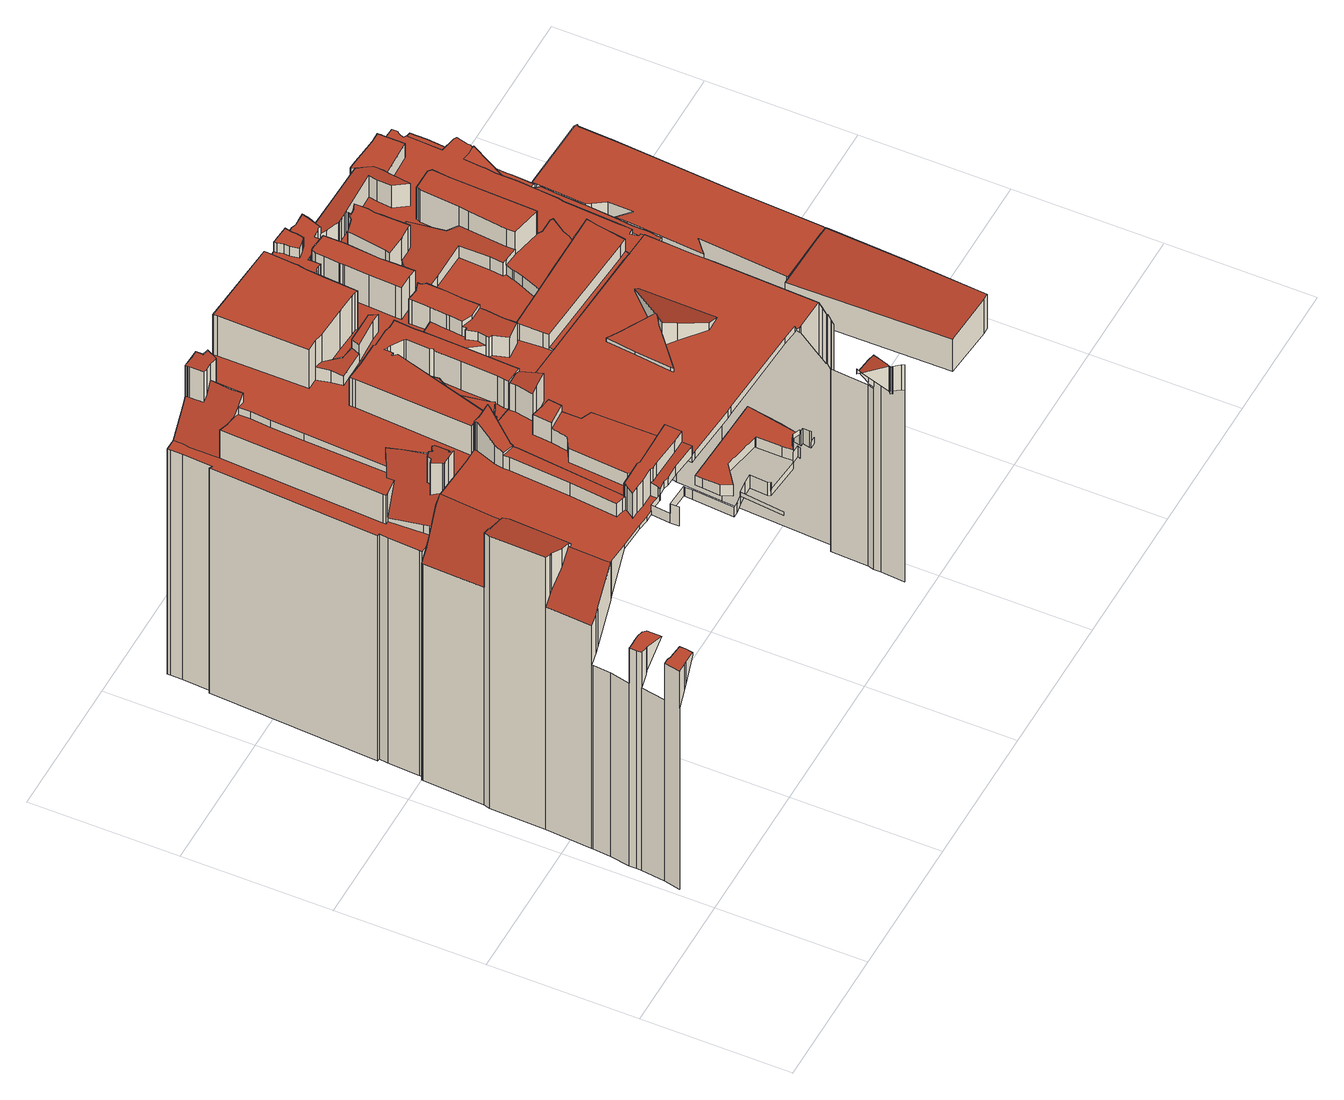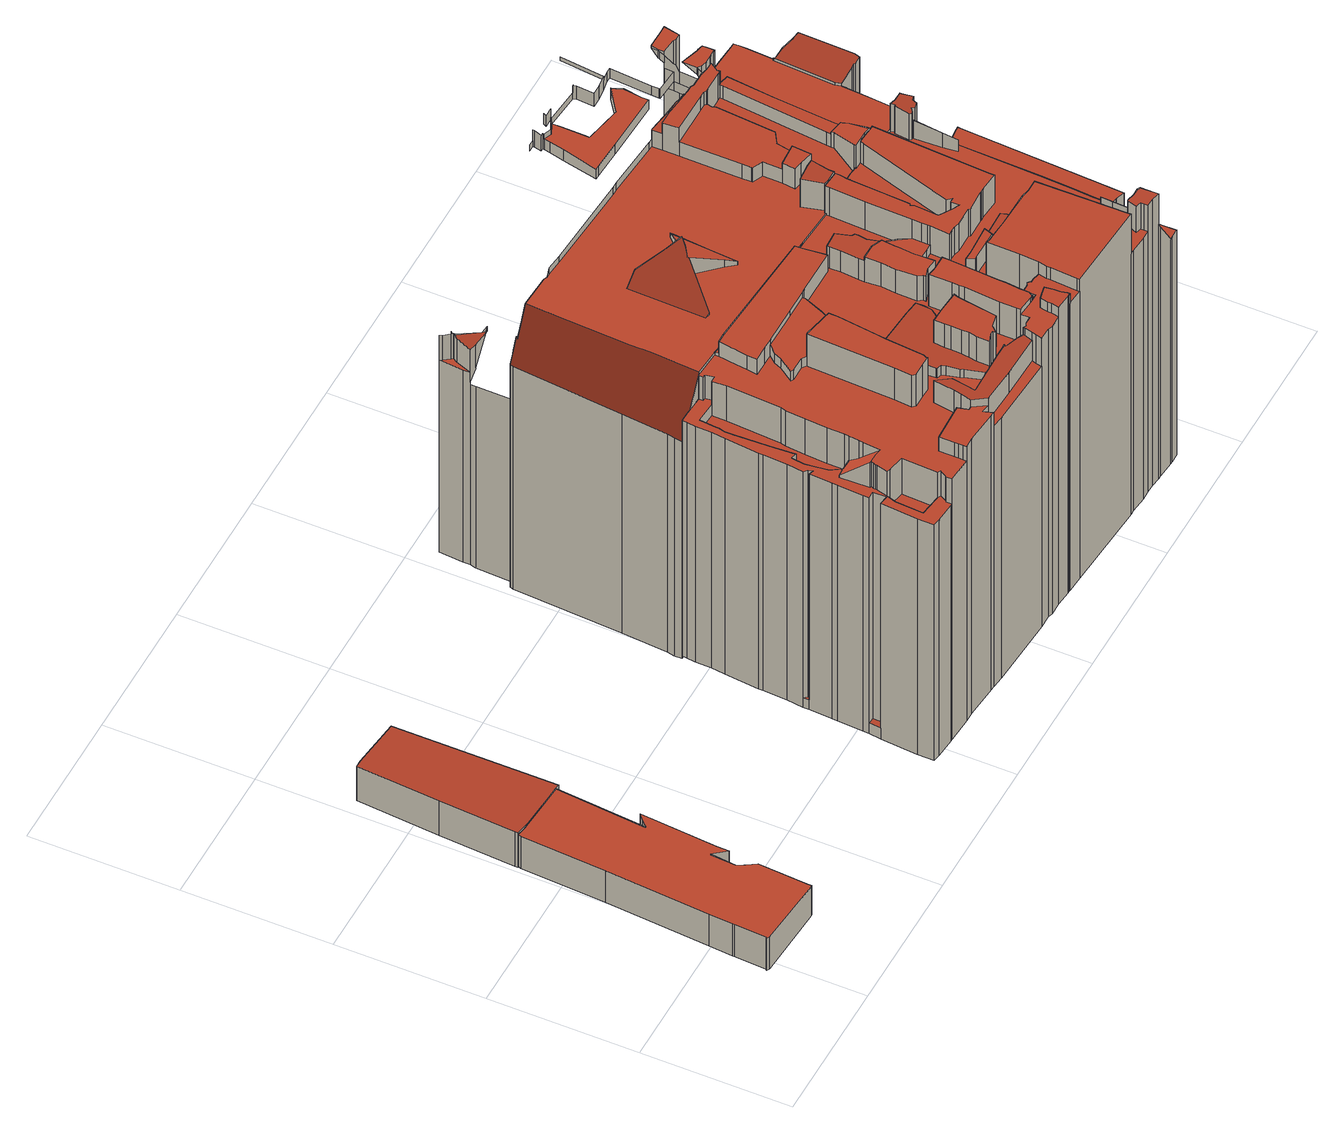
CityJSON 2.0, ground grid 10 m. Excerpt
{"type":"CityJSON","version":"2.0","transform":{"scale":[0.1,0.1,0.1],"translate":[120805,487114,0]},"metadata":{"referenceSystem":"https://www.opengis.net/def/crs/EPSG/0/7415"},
"CityObjects":{
"building1":{"type":"Building","attributes":{"dak_type":"slanted","data_area":2191.54,"data_coverage":0.922,"geconstateerd":false,"gid":14482971,"h_dak_50p":20.48,"h_dak_70p":23.09,"h_dak_max":25.31,"h_dak_min":1.17,"h_maaiveld":0.557,"kas_warenhuis":false,"lod11_replace":false,"ondergronds_type":"above ground","oorspronkelijkbouwjaar":1956,"pw_actueel":"yes","pw_bron":"ahn3","reconstructie_methode":"tudelft3d-geoflow","reconstruction_skipped":false,"rmse_lod12":7.93,"rmse_lod13":3.22,"rmse_lod22":0.516,"rn":1,"status":"Pand in gebruik","t_run":7110.3,"val3dity_codes_lod12":"[104]","val3dity_codes_lod13":"[104]","val3dity_codes_lod22":"[303]"},"children":["building1-1"]},
"building1-1":{"type":"BuildingPart","parents":["building1"],"geometry":[{"type":"MultiSurface","lod":"2.2","boundaries":[[[0,1,2,3,4,5]],[[5,4,6,7]],[[7,6,8,9]],[[10,11,1,0]],[[12,13,2,1]],[[14,15,11,10]],[[16,17,14,10,0,5,7,9,18]],[[19,20,13,12,21]],[[9,8,22,18]],[[21,12,23,24]],[[25,26,27,20,19]],[[28,29,26,25]],[[17,30,15,14]],[[24,23,31,32]],[[33,34,29,28]],[[35,36,27,26]],[[18,22,37,16]],[[38,39,34,33]],[[16,37,30,17]],[[32,31,40]],[[41,42,43,38,33,28,25,19,21,24,32,40]],[[44,45,36,35]],[[43,46,39,38]],[[47,48,45,44]],[[48,47,49]],[[49,47,50,51]],[[42,52,46,43]],[[51,50,53]],[[52,42,41]],[[53,50,54,55]],[[56,57,48,49]],[[55,54,58,59]],[[60,56,61,62]],[[63,61,56,49,51,53,55,59,64,65,66,67]],[[62,61,63,68]],[[69,70,57,56,60]],[[68,63,67,71]],[[59,58,72,73]],[[74,75,76,70,69]],[[71,67,66,77]],[[78,79,75,74]],[[73,72,80,81]],[[82,83,78,74,69,60,62,68,71,77,84,85,86]],[[77,66,87,84]],[[83,88,79,78]],[[89,90,76,75]],[[82,91,88,83]],[[84,87,92,85]],[[86,93,91,82]],[[94,95,90,89]],[[96,97,95,94]],[[98,99,100,101,102,96,94,89,75,79,88,91,93,103,104]],[[103,93,86]],[[85,92,103,86]],[[81,80,105,106]],[[102,107,97,96]],[[101,108,107,102]],[[106,105,109,110]],[[100,111,108,101]],[[92,87,66,65,64,59,73,81,106,110,112,113,114,115,116,117,118,119,120,121,122,123,124,125,126,127,128,129,130,131,100,99,98,104,103]],[[132,123,122,133]],[[134,135,136,137,138]],[[139,119,118,140]],[[141,120,119,139]],[[110,109,142,112]],[[133,122,121,143]],[[144,124,123,132]],[[145,143,121,120,141]],[[146,112,142,136,135]],[[147,148,143,145]],[[149,150,148,147]],[[140,118,117,151]],[[150,152,153,154]],[[155,156,152,150,149]],[[157,158,159,160]],[[161,162,135,134]],[[163,164,165,166]],[[160,159,167,168]],[[169,113,112,146]],[[164,170,158,157]],[[151,117,116,171]],[[131,172,111,100]],[[173,174,156,155]],[[168,167,175,176]],[[177,114,113,169]],[[150,154,178,179,180,181,182,144,132,133,143,148]],[[176,175,162,161]],[[183,115,114,177,184]],[[182,125,124,144]],[[185,116,115,183]],[[186,187,170,164,163]],[[184,177,188,189]],[[116,185,171]],[[171,190,191,192,193,194,195,196,197,173,155,149,147,145,141,139,140,151]],[[171,185,198,190]],[[154,153,199,178]],[[200,201,202,203]],[[197,204,205,174,173]],[[190,198,206,191]],[[189,188,207,208]],[[209,210,201,200]],[[211,212,205,204]],[[196,213,204,197]],[[214,215,212,211]],[[216,217,218,219]],[[219,218,220,221,222]],[[181,126,125,182]],[[195,223,213,196]],[[224,225,210,209]],[[226,227,187,186]],[[222,221,227,226]],[[228,127,126,181,229]],[[208,207,230,231]],[[229,181,180,232]],[[184,189,208,231,233,234,235,236,206,198,185,183]],[[203,202,237,238]],[[239,240,215,214]],[[241,128,127,228]],[[130,242,172,131]],[[178,199,243,179]],[[232,180,179,244]],[[191,206,236,192]],[[244,179,243,245,246]],[[247,248,220,218]],[[249,129,128,241]],[[250,130,129,249]],[[232,244,246,251,252,253,250,249,241,228,229]],[[253,254,242,130,250]],[[231,230,255,233]],[[194,256,223,195]],[[257,258,240,239]],[[246,245,259,251]],[[260,261,262,263,257,239,214,211,204,213,223,256,264,265]],[[266,267,225,224]],[[268,269,270,271,272,273,274,259,245,243,199,153,152,156,174,205,212,215,240,258,275,276,277,278,279]],[[192,236,235,193]],[[252,274,280,254,253]],[[233,255,281,234]],[[263,275,258,257]],[[234,281,282,283,235]],[[238,237,284,285]],[[286,287,282,281]],[[288,247,289,290]],[[291,292,293,248,247,288]],[[251,259,274,252]],[[193,235,283,294,256,194]],[[290,289,295,296]],[[297,276,275,263,298]],[[299,300,292,301,302,303,304,305,306,307,266,224,209,200,203,238,285]],[[300,308,293,292]],[[309,301,292,291]],[[298,263,262,310]],[[299,311,308,300]],[[256,294,312,264]],[[313,302,301,309]],[[314,277,276,297]],[[310,315,314,297,298]],[[285,284,311,299]],[[273,316,280,274]],[[261,317,318,262]],[[319,303,302,313]],[[260,320,317,261]],[[321,322,323,324,325]],[[315,326,277,314]],[[327,328,329,303,319]],[[264,312,330,265]],[[310,262,318,326,315]],[[325,324,331,332]],[[332,331,328,327]],[[265,330,320,260]],[[303,329,333,304]],[[334,335,323,322]],[[336,279,278,337]],[[337,278,338,339]],[[340,341,287,286]],[[304,333,342,305]],[[343,268,279,336]],[[307,344,267,266]],[[337,339,345,346,347,343,336]],[[347,269,268,343]],[[339,338,348,345]],[[272,349,316,273]],[[305,342,350,306]],[[346,270,269,347]],[[345,348,270,346]],[[351,352,349,272]],[[306,350,344,307]],[[353,354,341,340]],[[348,338,278,277,326,318,317,320,330,312,294,283,282,287,341,354,355,356,357,358,359,360,361,362,363,351,272,271,270],[364,365,366,367,368,369,370,371,372,373,374,375,376]],[[377,365,364,378]],[[379,355,354,353]],[[380,366,365,377]],[[378,364,376,381]],[[382,367,366,380]],[[380,377,378,381,383,384,385,386,382]],[[386,368,367,382]],[[387,381,376,375,388]],[[389,383,381,387]],[[385,369,368,386]],[[383,389,384]],[[388,375,374,390]],[[363,391,352,351]],[[392,356,355,379]],[[385,384,389,387,388,390,393,372,371,394]],[[390,374,373,393]],[[356,392,357]],[[394,370,369,385]],[[393,373,372]],[[357,395,396,358]],[[358,396,397,359]],[[398,399,400]],[[399,398,401]],[[359,397,402,360]],[[403,404,400]],[[405,406,407,408]],[[370,394,371]],[[409,410,411,406,405]],[[404,403,412,409]],[[412,411,410,409]],[[413,414,410,409]],[[404,409,415,416,417,401,398,400]],[[418,419,414,413]],[[409,410,420,415]],[[417,421,401]],[[422,423,419,418]],[[424,425,420,410,414,419,423]],[[426,421,417]],[[423,427,428,424]],[[415,420,425,416]],[[416,425,429,426,417]],[[360,402,430,431]],[[424,428,432,433,425]],[[433,429,425]],[[433,432,434,435]],[[431,430,436,437]],[[435,434,438,439]],[[437,436,440,441]],[[441,440,439,442]],[[439,438,442]],[[442,438,443,444]],[[444,443,445,446]],[[446,445,447,448]],[[448,449,450,451,452,453,454,363,362,361,360,431,437,441,442,444,446]],[[448,447,455,449]],[[454,391,363]],[[453,456,391,454]],[[449,455,457,450]],[[452,458,456,453]],[[450,457,459,451]],[[451,459,458,452]]],"semantics":{"surfaces":[{"type":"WallSurface","on_footprint_edge":true},{"type":"WallSurface","on_footprint_edge":false},{"type":"RoofSurface"}],"values":[0,1,1,1,0,1,2,0,1,1,0,1,1,1,1,0,1,1,1,1,2,0,1,0,0,1,1,1,1,1,0,1,1,2,1,0,1,1,0,1,1,1,2,1,1,0,1,1,1,0,0,2,1,1,1,0,0,1,0,2,1,1,1,1,1,1,1,1,1,1,1,1,1,1,1,1,1,1,1,1,1,0,1,1,1,2,1,1,1,1,1,1,1,2,1,1,1,1,1,1,1,1,1,1,1,1,1,1,1,1,1,1,1,1,2,1,1,1,0,1,1,1,1,1,1,1,2,0,1,1,1,1,2,1,2,1,0,1,1,1,1,1,1,1,1,1,1,1,2,1,1,1,1,1,1,1,2,1,0,1,1,1,1,1,1,1,1,1,1,1,1,1,1,1,1,1,1,1,2,1,1,0,1,1,1,0,1,1,2,1,1,1,1,1,2,1,1,1,1,1,1,0,1,2,1,1,1,1,1,1,1,1,1,1,1,1,1,1,1,1,2,1,1,1,1,2,1,0,1,1,1,0,1,0,1,0,1,1,0,0,0,0,2,0,0,0,0,0,0,0]}}]},
"building2":{"type":"Building","attributes":{"dak_type":"slanted","data_area":436.25,"data_coverage":0.891,"geconstateerd":false,"gid":19062222,"h_dak_50p":22.95,"h_dak_70p":24.1,"h_dak_max":26.39,"h_dak_min":1.38,"h_maaiveld":0.783,"kas_warenhuis":false,"lod11_replace":false,"ondergronds_type":"above ground","oorspronkelijkbouwjaar":1955,"pw_actueel":"yes","pw_bron":"ahn3","reconstructie_methode":"tudelft3d-geoflow","reconstruction_skipped":false,"rmse_lod12":3.33,"rmse_lod13":3.15,"rmse_lod22":0.971,"rn":1,"status":"Pand in gebruik","t_run":1298.92,"val3dity_codes_lod12":"[]","val3dity_codes_lod13":"[]","val3dity_codes_lod22":"[]"},"children":["building2-1"]},
"building2-1":{"type":"BuildingPart","parents":["building2"],"geometry":[{"type":"Solid","lod":"2.2","boundaries":[[[[460,461,462,463,464,465,466,467,468,469,470,471,472,473,474,475,476,477,478,479,480,481,482,483,484,485,486,487,488,489,490,491,492,493,494,495,496,497,498,499,500,501,502,503,504,505,506,507,508,509,510,511,512,513,514,515,516,517,518,519,520,521,522,523,524,525,526,527,528,529,530,531,532,533,534,535]],[[536,537,503,502,538]],[[539,540,541,542]],[[543,544,545,546]],[[544,509,508,547]],[[548,462,461,549]],[[550,465,464,551,552]],[[553,496,495,554]],[[555,556,557]],[[558,500,499,559,560]],[[561,562,563,564]],[[565,524,523,566]],[[567,565,568,569]],[[570,484,483,571]],[[572,570,573,574]],[[575,576,577,578]],[[579,580,581,582]],[[583,584,585,586]],[[587,588,589,590]],[[591,592,593,594]],[[595,474,473,596]],[[596,473,472,597]],[[598,599,469,468,600]],[[601,602,599,598]],[[603,604,605,606,607]],[[608,609,610,611]],[[612,613,614]],[[582,581,615,616]],[[617,618,619,620]],[[621,547,508,507,622]],[[623,624,625,626]],[[627,628,629,630]],[[611,610,631,632]],[[633,634,635,636]],[[552,551,637,638]],[[639,640,641,642]],[[643,644,645,646]],[[647,648,649,650]],[[616,615,644,643]],[[597,472,471,651]],[[651,471,470,652]],[[653,481,480,654]],[[655,656,657,658]],[[659,660,661,662]],[[663,664,665,666]],[[667,506,505,668]],[[669,670,671,672]],[[673,674,656,655]],[[675,676,674,673,677]],[[666,665,678,679]],[[590,589,680,681]],[[682,683,684,685]],[[686,687,602,601]],[[652,470,469,599]],[[688,689,486,485,690]],[[690,485,484,570,572]],[[691,692,693,694]],[[695,696,697,698]],[[638,637,540,539]],[[551,464,463,699]],[[700,491,490,701]],[[702,466,465,550]],[[703,704,705,706]],[[707,708,709,710]],[[711,712,713,714]],[[715,716,634,633]],[[559,499,498,717]],[[718,719,720,721]],[[722,723,724,725]],[[726,727,723,722,728]],[[725,724,729,730]],[[731,732,733,734]],[[735,736,737,738]],[[739,740,741,742]],[[743,744,745,746]],[[556,555,747,748]],[[749,489,488,750]],[[751,701,490,489,749,752]],[[753,482,481,653]],[[654,480,479,754]],[[755,756,557]],[[757,758,759,760]],[[761,762,763,764]],[[765,527,526,766,767]],[[768,769,770,771]],[[772,773,683,682]],[[774,775,776,777]],[[778,779,780,781]],[[782,783,784,785]],[[786,787,788,789]],[[790,791,648,647]],[[760,759,792,793]],[[794,795,791,790]],[[796,797,798,799]],[[800,801,802,803]],[[787,804,805,806]],[[806,805,807,808]],[[809,810,811,812]],[[813,814,815,816]],[[817,525,524,565,567]],[[818,819,820,821]],[[821,820,822,795,794]],[[823,824,825,826]],[[827,828,829,830]],[[830,829,783,782]],[[831,832,828,827]],[[717,498,497,776]],[[833,834,835,836]],[[837,838,839,840]],[[841,842,843,844]],[[685,684,845,846]],[[847,848,849,832,831]],[[844,843,848,847]],[[746,745,850,851]],[[852,853,854,855]],[[856,857,858,859]],[[860,856,861,862]],[[855,854,562,561]],[[863,864,865,866]],[[777,776,497,496,553]],[[867,803,802,775,774]],[[868,869,467,466,702]],[[870,871,869,868]],[[600,468,467,869]],[[872,873,874,875]],[[876,877,878,879]],[[721,720,877,876]],[[879,878,704,703]],[[880,881,882,883]],[[884,885,513,512,886]],[[864,514,513,885]],[[887,888,804,787,786]],[[889,515,514,864,863]],[[622,507,506,667]],[[642,641,769,768]],[[890,891,892,893]],[[826,825,894,895]],[[896,897,670,669]],[[898,742,741,899,900]],[[901,902,742,898]],[[903,904,905,906]],[[907,908,909,910]],[[911,478,477,912]],[[900,899,913,914]],[[914,913,618,617]],[[915,916,917,693]],[[789,788,918,919]],[[920,921,605,604]],[[922,923,881,880]],[[924,925,926,927]],[[706,705,928,929]],[[897,930,931,932]],[[932,931,528,527,765]],[[933,532,531,934]],[[935,936,934,937]],[[937,934,531,530,938,939]],[[939,938,940,941]],[[941,940,888,887]],[[942,529,528,931]],[[943,944,945,946]],[[938,530,529,942]],[[767,766,947,671]],[[948,949,950,951]],[[766,526,525,817]],[[952,953,676,675]],[[895,894,954,732,731]],[[732,954,891,890]],[[793,792,955,956]],[[957,958,814,813]],[[959,960,961,962]],[[962,961,916,915]],[[963,964,797,796]],[[799,798,958,957]],[[965,966,967,968]],[[969,970,971,972]],[[973,974,975,976]],[[976,975,977,978]],[[734,979,801,800]],[[980,981,979,733]],[[733,979,734]],[[560,559,981,980]],[[982,983,930,897,896]],[[748,747,660,659]],[[632,631,871,870]],[[984,985,580,579]],[[986,534,533,987,988]],[[988,987,989,990]],[[987,533,532,933]],[[990,989,991,992]],[[992,991,712,711]],[[816,815,936,935]],[[946,945,993,994]],[[875,874,995,996]],[[997,998,999,995]],[[996,995,999,970,969]],[[1000,1001,998,997]],[[764,763,1002,1003]],[[1003,1002,838,837]],[[578,577,1004,1005]],[[912,477,476,1006]],[[1006,476,475,1007]],[[1008,1009,1010]],[[1007,475,474,595]],[[1011,1004,1008]],[[1005,1004,1011]],[[1012,1013,1014,1015]],[[1015,1014,1016,1017,612]],[[1017,613,612]],[[1018,1019,1020,1021]],[[1022,1023,1024,1025]],[[771,770,824,823]],[[1026,1027,1028,1029]],[[1029,1028,1030,1031]],[[681,680,1032,1033]],[[781,780,1034,1035]],[[1035,1034,708,707]],[[1036,1037,1038,1039]],[[1040,1041,1037,1036]],[[1042,1043,1044,1045]],[[1046,1047,1048,1049]],[[1047,1050,1043,1042]],[[1051,1052,953,952]],[[566,523,522,1053]],[[1053,522,521,1054]],[[1055,1056,1057,1058]],[[1059,519,518,1060]],[[1061,1062,1063,1064]],[[1064,1063,1065,1066]],[[571,483,482,753]],[[1066,1065,1067,1068]],[[752,749,736,735]],[[626,625,1069,1070]],[[1070,1069,701,751]],[[1071,700,1072,1073]],[[1033,1032,1074,1075]],[[1075,1074,1076,1077]],[[1078,1079,1080,1081,1082]],[[1077,1076,1080,1079]],[[1083,1084,1079,1078]],[[956,955,1041,1040,1085]],[[1085,1040,1084,1083]],[[754,479,478,911]],[[1086,1087,1062,1061]],[[586,585,1088,1089]],[[1089,1088,1090,1091]],[[1092,1093,960,959]],[[1094,1095,853,852]],[[910,909,1096,1097]],[[607,606,908,907]],[[620,619,1098,902,901]],[[646,645,1099,1100]],[[1101,535,534,986]],[[1091,1090,549,1102]],[[1102,549,461,460,1103]],[[1104,1101,692,691]],[[1105,1106,1013,1012]],[[693,917,694]],[[694,917,1107,1108]],[[1017,1016,687,686]],[[1109,1110,1111,1112]],[[1112,1111,1113,1114]],[[1114,1113,1115,1116]],[[1108,1107,1110,1109]],[[1097,1096,744,743]],[[1117,1118,1119,1120]],[[1120,1119,1121,1122]],[[1123,1124,985,984]],[[1125,1126,925,924]],[[1127,1128,547,621]],[[1129,1130,1131,1132]],[[1133,1134,1135,1136]],[[668,505,504,1137]],[[994,993,1134,1133]],[[1138,1139,1001,1000]],[[1140,1141,1142,1143,1144]],[[1145,1146,1141,1140]],[[1147,1148,1139,1138]],[[1031,1030,1149,1150]],[[1150,1149,1151,1152]],[[836,835,1146,1145]],[[1153,1154,1155,1156]],[[1157,1158,1159]],[[1160,1161,1162,1163]],[[1164,1165,1161,1160]],[[1166,1025,1024,1167,1168]],[[1169,511,510,1170]],[[883,882,1171,1172,1173]],[[1173,1172,1174,1175]],[[1175,1174,1158,1157]],[[1176,1177,1178,1179]],[[893,892,1177,1176]],[[929,928,810,809]],[[944,943,1180]],[[866,865,1181,1182]],[[1182,1181,885,884]],[[886,512,511,1169]],[[738,737,857,856,860]],[[859,858,740,739]],[[1183,1184,923,922]],[[714,713,1093,1092]],[[1021,1020,1184,1183]],[[812,811,664,663]],[[1185,516,515,889]],[[1186,517,516,1185]],[[569,568,949,948]],[[1187,1058,1057,1019,1018]],[[951,950,1058,1187]],[[679,678,1056,1055]],[[1054,521,520,1188]],[[1188,520,519,1059]],[[851,850,1189,1190]],[[1190,1189,584,583]],[[1116,1115,1191,1192]],[[1192,1191,964,963]],[[1143,1142,1148,1147]],[[636,635,609,608]],[[699,463,462,548]],[[716,1193,576,575]],[[542,541,1194,1195]],[[1195,1194,1193,716,715]],[[1103,460,535,1101,1104]],[[1196,1197,1198,1199]],[[1200,1201,1202,1203]],[[927,926,1204,1202]],[[1205,1206,1197,1196]],[[1203,1202,1204,1124,1123]],[[662,661,1009,1008]],[[1100,1099,1207,1118,1117]],[[1208,1209,1210,1211]],[[698,697,834,833]],[[1212,1213,1214,1215,1216]],[[1217,1218,1219,1220]],[[1168,1167,1027,1026]],[[919,918,604,603]],[[1118,1207,921,920]],[[1221,1222,1209,1208]],[[1211,1210,1223,1224]],[[1224,1223,1225,1226]],[[1226,1225,758,757]],[[594,593,696,695]],[[1227,1228,1229,1230]],[[762,1231,1232,1233]],[[1144,1143,1234,1235]],[[1220,1219,1235,1236]],[[1237,1238,1025,1166]],[[658,657,1154,1153]],[[902,1098,904,903]],[[906,905,1239,861]],[[1240,1241,1242,1067]],[[1243,1244,1245,1246]],[[1130,1247,1248,1249]],[[1249,1248,1250,1251]],[[1252,1253,624,623]],[[564,563,1254,1253,1252]],[[1163,1162,727,726]],[[728,722,588,587]],[[1082,1081,819,818]],[[846,845,1255,1256]],[[1257,1258,1106,1105]],[[756,755,1258,1257]],[[1259,719,718]],[[1259,718,1180]],[[1172,1171,1260,1261]],[[1261,1260,719,1259]],[[1262,1263,1264,1265]],[[1136,1135,1266,1267]],[[1268,1269,1270,1263,1262]],[[1251,1250,1270,1269]],[[1265,1264,1247,1130,1129]],[[546,545,1128,1127]],[[1267,1266,1269,1268]],[[1170,510,509,544,543]],[[1236,1235,1234,1238,1237]],[[1152,1151,1213,1212]],[[1156,1155,1023,1022]],[[650,649,1222,1221]],[[1230,1229,1231,762,761]],[[1233,1232,592,591]],[[1253,1254,1165,1164]],[[1073,1072,1271,1272]],[[1272,1271,779,778]],[[1273,492,491,700,1071]],[[630,629,494,493,1274]],[[862,861,1239,1095,1094]],[[1216,1215,1218,1217]],[[677,673,873,872]],[[672,671,947,1052,1051]],[[1275,1276,1277,1278]],[[1215,1214,1276,1275]],[[554,495,494,629]],[[1274,493,492,1273]],[[710,709,628,627]],[[808,807,966,965]],[[1060,518,517,1186]],[[1132,1131,1279,1280]],[[1281,1282,538,1283]],[[1137,504,503,537]],[[1284,1285,537,536]],[[1286,1287,1206,1205]],[[1288,1286,1201,1200]],[[1122,1121,1287,1286,1288]],[[1039,1038,1289,1290]],[[1049,1048,803,867]],[[1290,1289,1050,1047,1046]],[[1291,1292,1293,1294]],[[1045,1044,1295,1296]],[[1296,1295,1292,1291]],[[1294,1293,640,639]],[[1256,1255,849,848]],[[1297,501,500,558]],[[1283,538,502,501,1297]],[[1298,1299,1282,1281]],[[1179,1178,1299,1298]],[[1280,1279,1285,1284]],[[785,784,1228,1227]],[[840,839,1300,1301]],[[1301,1300,842,841]],[[1278,1277,1302,1303]],[[1304,1305,773,772]],[[1303,1302,1305,1304]],[[574,573,1087,1086]],[[1246,1245,689,688]],[[1068,1067,1242,1306,1307]],[[1308,1309,1310,1311]],[[1307,1306,1309,1308]],[[1199,1198,968,1312]],[[1313,1314,974,973]],[[1312,968,967,1314,1313]],[[978,977,1126,1125]],[[1315,1316,1317,1318]],[[972,971,1316,1315]],[[1318,1317,983,982]],[[1319,1320,556]],[[1320,1319,1241,1240]],[[1311,1310,1244,1243]],[[750,488,487,1321]],[[1321,487,486,689]],[[730,729,822,820]],[[1293,1292,1295,1044,1043,1050,1289,1038,1037,1041,955,792,759,758,1225,1223,1210,1209,1222,649,648,791,795,822,729,724,723,727,1162,1161,1165,1254,563,562,854,853,1095,1239,905,904,1098,619,618,913,899,741,740,858,857,737,736,749,750,1321,689,1245,1244,1310,1309,1306,1242,1241,1319,556,748,659,662,1008,1004,577,576,1193,1194,541,540,637,551,699,548,549,1090,1088,585,584,1189,850,745,744,1096,909,908,606,605,921,1207,1099,645,644,615,581,580,985,1124,1204,926,925,1126,977,975,974,1314,967,966,807,805,804,888,940,938,942,931,930,983,1317,1316,971,970,999,998,1001,1139,1148,1142,1141,1146,835,834,697,696,593,592,1232,1231,1229,1228,784,783,829,828,832,849,1255,845,684,683,773,1305,1302,1277,1276,1214,1213,1151,1149,1030,1028,1027,1167,1024,1023,1155,1154,657,656,674,676,953,1052,947,766,817,567,569,948,951,1187,1018,1021,1183,922,880,883,1173,1175,1157,1159,1322,994,1133,1136,1267,1268,1262,1265,1129,1132,1280,1284,536,538,1282,1299,1178,1177,892,891,954,894,825,824,770,769,641,640]],[[844,847,831,827,830,782,785,1227,1230,761,764,1003,837,840,1301,841]],[[767,671,670,897,932,765]],[[979,981,559,717,776,775,802,801]],[[991,989,987,933,934,936,815,814,958,798,797,964,1191,1115,1113,1111,1110,1107,917,916,961,960,1093,713,712]],[[1070,751,752,735,738,860,862,1094,852,855,561,564,1252,623,626]],[[1040,1036,1039,1290,1046,1049,867,774,777,553,554,629,628,709,708,1034,780,779,1271,1072,700,701,1069,625,624,1253,1164,1160,1163,726,728,587,590,681,1033,1075,1077,1079,1084]],[[620,901,898,900,914,617]],[[693,692,1101,986,988,990,992,711,714,1092,959,962,915]],[[602,687,1016,1014,1013,1106,1323,1324,1325,1326,753,653,654,754,911,912,1006,1007,595,596,597,651,652,599]],[[1156,1022,1025,1238,1234,1143,1147,1138,1000,997,995,874,873,673,655,658,1153]],[[885,1181,865,864]],[[903,906,861,856,859,739,742,902]],[[1056,678,665,664,811,810,928,705,704,878,877,720,719,1260,1171,882,881,923,1184,1020,1019,1057]],[[919,603,607,907,910,1097,743,746,851,1190,583,586,1089,1091,1102,1103,1104,691,694,1108,1109,1112,1114,1116,1192,963,796,799,957,813,816,935,937,939,941,887,786,789]],[[716,575,578,1005,1011,1008,1010,614,613,1017,686,601,598,600,869,871,631,610,609,635,634]],[[1195,715,633,636,608,611,632,870,868,702,550,552,638,539,542]],[[579,582,616,643,646,1100,1117,1120,1122,1288,1200,1203,1123,984]],[[1150,1152,1212,1216,1217,1220,1236,1237,1166,1168,1026,1029,1031]],[[589,588,722,725,730,820,819,1081,1080,1076,1074,1032,680]],[[555,557,756,1257,1105,1012,1015,612,614,1010,1009,661,660,747]],[[1261,1259,1180,943,946,994,1322,1159,1158,1174,1172]],[[1247,1264,1263,1270,1250,1248]],[[1128,545,544,547]],[[1224,1226,757,760,793,956,1085,1083,1078,1082,818,821,794,790,647,650,1221,1208,1211]],[[1304,772,682,685,846,1256,848,843,842,1300,839,838,1002,763,762,1233,591,594,695,698,833,836,1145,1140,1144,1235,1219,1218,1215,1275,1278,1303]],[[672,1051,952,675,677,872,875,996,969,972,1315,1318,982,896,669]],[[710,627,630,1274,1273,1071,1073,1272,778,781,1035,707]],[[1201,1286,1205,1196,1199,1312,1313,973,976,978,1125,924,927,1202]],[[1296,1291,1294,639,642,768,771,823,826,895,731,734,800,803,1048,1047,1042,1045]],[[1283,1297,558,560,980,733,732,890,893,1176,1179,1298,1281]],[[1285,1279,1131,1130,1249,1251,1269,1266,1135,1134,993,945,944,1180,718,721,876,879,703,706,929,809,812,663,666,679,1055,1058,950,949,568,565,566,1053,1054,1188,1059,1060,1186,1185,889,863,866,1182,884,886,1169,1170,543,546,1127,621,622,667,668,1137,537]],[[1198,1197,1206,1287,1121,1119,1118,920,604,918,788,787,806,808,965,968]],[[1067,1065,1063,1062,1087,573,570,571,753,1326,1325,1324,1323,1106,1258,755,557,556,1320,1240]],[[1311,1243,1246,688,690,572,574,1086,1061,1064,1066,1068,1307,1308]]]],"semantics":{"surfaces":[{"type":"GroundSurface"},{"type":"WallSurface","on_footprint_edge":true},{"type":"WallSurface","on_footprint_edge":false},{"type":"RoofSurface"}],"values":[[0,1,2,2,1,1,1,1,2,1,2,1,2,1,2,2,2,2,2,2,1,1,1,2,2,2,2,2,2,1,2,2,2,2,2,2,2,2,2,1,1,1,2,2,2,1,2,2,2,2,2,2,2,1,1,1,2,2,2,1,1,1,2,2,2,2,1,2,2,2,2,2,2,2,2,2,1,1,1,1,2,2,2,1,2,2,2,2,2,2,2,2,2,2,2,2,2,2,2,1,2,2,2,2,2,2,1,2,2,2,2,2,2,2,2,2,2,2,2,1,2,1,2,1,2,2,2,2,2,1,1,2,1,1,2,2,2,2,2,2,2,2,1,2,2,2,2,2,2,2,2,2,1,1,2,1,2,2,1,2,1,2,2,1,2,2,2,2,2,2,2,2,2,2,2,2,2,2,2,2,2,2,2,2,2,1,2,1,2,2,2,2,2,2,2,2,2,2,2,1,1,2,1,2,2,2,2,2,2,2,2,2,2,2,2,2,2,2,2,2,2,2,1,1,2,1,2,2,1,2,2,2,2,2,2,2,2,2,2,2,2,1,2,2,2,2,2,2,2,2,2,1,2,1,2,2,2,2,2,2,2,2,2,2,2,2,2,2,2,2,2,1,2,2,2,2,2,2,2,2,2,2,2,2,2,1,2,2,2,2,2,2,2,2,2,1,2,2,2,2,2,2,1,1,2,2,2,2,1,1,2,2,2,2,2,2,1,2,2,2,1,2,2,2,2,2,2,2,2,2,2,2,2,2,2,2,2,2,2,2,2,2,2,2,2,2,2,2,2,2,2,2,2,2,2,2,2,2,2,2,2,2,2,2,2,2,2,2,2,2,2,1,2,2,2,2,2,2,2,2,2,1,1,2,2,2,2,2,2,1,1,2,2,1,2,2,1,2,2,2,2,2,2,2,2,2,2,2,2,1,1,2,2,2,2,2,2,2,2,2,2,2,2,2,2,2,2,2,2,2,2,2,2,2,2,1,1,2,3,3,3,3,3,3,3,3,3,3,3,3,3,3,3,3,3,3,3,3,3,3,3,3,3,3,3,3,3,3,3,3,3,3,3]]}}]},
"building3":{"type":"Building","attributes":{"dak_type":"multiple horizontal","data_area":42.98,"data_coverage":0.885,"geconstateerd":false,"gid":14483276,"h_dak_50p":3.55,"h_dak_70p":3.58,"h_dak_max":4.51,"h_dak_min":3.3,"h_maaiveld":0.836,"kas_warenhuis":false,"lod11_replace":false,"ondergronds_type":"above ground","oorspronkelijkbouwjaar":1005,"pw_actueel":"yes","pw_bron":"ahn3","reconstructie_methode":"tudelft3d-geoflow","reconstruction_skipped":false,"rmse_lod12":0.17,"rmse_lod13":0.174,"rmse_lod22":0.143,"rn":1,"status":"Pand in gebruik","t_run":82.3,"val3dity_codes_lod12":"[]","val3dity_codes_lod13":"[]","val3dity_codes_lod22":"[]"},"children":["building3-1"]},
"building3-1":{"type":"BuildingPart","parents":["building3"],"geometry":[{"type":"Solid","lod":"2.2","boundaries":[[[[1327,1328,1329,1330,1331,1332,1333,1334]],[[1335,1333,1332,1336]],[[1337,1331,1330,1338]],[[1336,1332,1331,1337]],[[1339,1334,1333,1335]],[[1340,1327,1334,1339]],[[1338,1330,1329,1341]],[[1341,1329,1328,1342]],[[1342,1328,1327,1340]],[[1338,1341,1342,1340,1339,1335,1336,1337]]]],"semantics":{"surfaces":[{"type":"GroundSurface"},{"type":"WallSurface","on_footprint_edge":true},{"type":"RoofSurface"}],"values":[[0,1,1,1,1,1,1,1,1,2]]}}]},
"building4":{"type":"Building","attributes":{"dak_type":"multiple horizontal","data_area":58.95,"data_coverage":0.726,"geconstateerd":false,"gid":14483278,"h_dak_50p":3.5,"h_dak_70p":3.53,"h_dak_max":3.8,"h_dak_min":3.03,"h_maaiveld":0.856,"kas_warenhuis":false,"lod11_replace":false,"ondergronds_type":"above ground","oorspronkelijkbouwjaar":1005,"pw_actueel":"yes","pw_bron":"ahn3","reconstructie_methode":"tudelft3d-geoflow","reconstruction_skipped":false,"rmse_lod12":0.149,"rmse_lod13":0.165,"rmse_lod22":0.115,"rn":1,"status":"Pand in gebruik","t_run":111.44,"val3dity_codes_lod12":"[]","val3dity_codes_lod13":"[]","val3dity_codes_lod22":"[]"},"children":["building4-1"]},
"building4-1":{"type":"BuildingPart","parents":["building4"],"geometry":[{"type":"Solid","lod":"2.2","boundaries":[[[[1343,1344,1345,1346,1347,1348,1349,1350,1351,1352,1353,1354,1355,1356,1357,1358,1359,1360,1361,1362,1363,1364,1365,1366]],[[1367,1357,1356,1368]],[[1369,1355,1354,1370]],[[1371,1350,1349,1372]],[[1373,1362,1361,1374]],[[1375,1363,1362,1373]],[[1376,1351,1350,1371]],[[1377,1358,1357,1367]],[[1378,1366,1365,1379]],[[1380,1353,1352,1381]],[[1381,1352,1351,1376]],[[1382,1344,1343,1383]],[[1384,1359,1358,1377]],[[1370,1354,1353,1380]],[[1385,1364,1363,1375]],[[1374,1361,1360,1386]],[[1386,1360,1359,1384]],[[1383,1343,1366,1378]],[[1368,1356,1355,1369]],[[1387,1345,1344,1382]],[[1388,1348,1347,1389]],[[1390,1346,1345,1387]],[[1389,1347,1346,1390]],[[1372,1349,1348,1388]],[[1379,1365,1364,1385]],[[1384,1377,1367,1368,1369,1370,1380,1381,1376,1371,1372,1388,1389,1390,1387,1382,1383,1378,1379,1385,1375,1373,1374,1386]]]],"semantics":{"surfaces":[{"type":"GroundSurface"},{"type":"WallSurface","on_footprint_edge":true},{"type":"RoofSurface"}],"values":[[0,1,1,1,1,1,1,1,1,1,1,1,1,1,1,1,1,1,1,1,1,1,1,1,1,2]]}}]}
},
"vertices":[
[7,36,191],[7,36,160],[7,36,6],[5,25,6],[5,25,160],[5,25,191],[11,25,169],[11,25,191],[13,25,172],[13,25,191],[11,36,191],[11,36,169],[9,52,161],[9,52,6],[13,35,191],[13,35,172],[23,30,191],[23,34,191],[22,25,191],[9,55,191],[9,55,6],[9,52,191],[22,25,189],[13,51,169],[13,51,191],[9,60,191],[9,60,161],[9,60,6],[10,60,191],[10,60,162],[23,34,188],[14,51,171],[14,51,191],[14,60,191],[14,60,169],[11,73,162],[11,73,6],[23,30,190],[15,60,191],[15,60,171],[26,47,191],[26,57,191],[24,59,191],[20,60,191],[12,85,162],[12,85,6],[20,60,180],[12,86,162],[12,86,6],[12,86,195],[16,85,169],[16,85,201],[24,59,186],[16,85,202],[18,85,172],[18,85,205],[14,117,195],[14,117,6],[33,84,198],[33,84,230],[14,117,237],[18,116,203],[18,116,236],[19,116,204],[33,88,230],[33,93,230],[34,112,230],[27,113,218],[19,116,236],[15,154,237],[15,154,6],[27,113,234],[34,84,200],[34,84,230],[16,158,237],[16,158,191],[16,158,6],[34,112,232],[21,158,236],[21,158,201],[49,83,227],[49,83,230],[24,157,235],[22,157,236],[35,111,232],[37,152,232],[36,156,232],[35,111,230],[22,157,204],[18,199,190],[18,199,6],[24,157,207],[37,152,230],[36,156,229],[18,200,190],[18,200,6],[23,199,201],[23,199,6],[36,160,230],[36,161,230],[39,198,230],[35,199,224],[26,199,206],[36,156,230],[36,159,230],[67,82,227],[67,82,230],[26,199,6],[35,199,6],[75,81,227],[75,81,230],[39,198,6],[81,81,230],[90,80,230],[91,80,230],[92,82,230],[92,87,230],[82,87,230],[76,88,230],[71,88,230],[75,94,230],[75,95,230],[73,96,230],[68,97,230],[71,129,230],[74,170,230],[74,174,230],[75,180,230],[80,194,230],[80,195,230],[80,196,230],[70,196,230],[68,97,241],[73,96,241],[80,68,243],[80,68,235],[80,68,227],[80,62,227],[80,62,243],[71,88,251],[76,88,251],[75,94,251],[81,81,227],[75,95,241],[71,129,241],[75,95,252],[81,81,235],[75,96,252],[75,96,241],[76,96,252],[76,96,241],[82,87,252],[76,96,230],[76,98,230],[76,98,241],[78,96,252],[78,96,230],[98,33,243],[98,33,235],[94,33,235],[94,33,243],[96,67,243],[96,67,235],[104,34,246],[104,34,243],[101,4,243],[101,4,246],[96,61,235],[96,61,243],[90,80,235],[104,34,235],[92,87,252],[70,196,6],[92,96,252],[92,96,230],[96,66,235],[96,66,243],[91,80,235],[83,169,241],[83,172,241],[82,172,241],[74,174,241],[74,170,241],[92,82,240],[91,80,240],[92,87,241],[112,35,246],[112,35,235],[96,80,235],[96,80,241],[94,86,252],[98,86,252],[119,84,252],[128,84,252],[128,95,253],[99,95,252],[95,95,252],[93,96,252],[94,86,241],[83,169,230],[106,48,244],[106,48,235],[109,41,235],[109,41,244],[93,96,241],[93,96,230],[98,86,241],[100,79,235],[100,79,241],[107,60,243],[107,60,235],[94,100,241],[94,100,229],[95,95,241],[93,102,241],[93,102,229],[118,21,246],[118,21,240],[119,21,240],[119,21,246],[119,21,235],[118,23,235],[118,23,246],[99,95,241],[107,65,243],[107,65,235],[119,35,246],[119,35,235],[75,180,246],[74,174,243],[109,79,235],[109,79,242],[82,172,242],[127,77,243],[128,77,243],[128,84,243],[119,84,243],[124,52,235],[124,52,243],[96,142,241],[96,142,229],[80,194,254],[80,196,6],[83,172,230],[83,172,242],[83,174,230],[83,174,243],[144,19,240],[144,19,235],[80,195,254],[80,196,254],[95,193,253],[96,195,254],[85,195,254],[85,195,6],[127,77,235],[128,95,241],[104,147,241],[104,147,229],[95,193,229],[128,143,241],[121,146,241],[121,159,241],[106,158,241],[128,136,241],[128,142,241],[148,63,243],[148,63,235],[119,192,229],[127,192,229],[130,191,229],[129,192,229],[129,193,229],[120,193,229],[96,195,229],[106,158,229],[107,171,229],[116,169,229],[117,176,229],[119,188,229],[96,195,6],[128,77,235],[128,77,229],[128,84,229],[150,47,235],[150,47,243],[131,77,235],[131,77,229],[144,19,249],[150,19,240],[150,19,249],[150,22,249],[150,22,244],[150,22,235],[128,95,229],[149,17,240],[149,17,249],[107,171,246],[106,158,246],[150,46,244],[150,29,244],[153,24,244],[158,26,244],[163,24,244],[164,28,244],[166,38,244],[171,62,243],[168,62,243],[150,29,235],[153,24,248],[121,159,246],[150,46,235],[128,136,229],[158,26,248],[116,169,246],[122,168,246],[120,193,6],[121,146,229],[121,159,229],[163,24,248],[128,143,229],[164,17,249],[164,17,240],[164,17,235],[164,18,235],[164,18,249],[122,168,229],[163,23,248],[163,23,235],[163,24,235],[128,142,229],[165,23,235],[165,23,248],[164,28,235],[168,17,240],[168,17,235],[119,188,252],[117,176,252],[122,176,229],[122,176,253],[169,74,235],[169,74,229],[166,38,235],[119,192,252],[168,62,235],[134,177,253],[130,191,252],[127,192,252],[134,177,229],[129,193,6],[171,62,235],[130,193,229],[130,193,6],[173,74,235],[173,74,229],[237,70,230],[248,69,230],[251,69,230],[253,68,230],[254,68,230],[276,67,230],[279,137,230],[279,150,230],[281,183,230],[189,119,229],[189,121,229],[191,145,230],[193,165,230],[198,159,230],[213,143,230],[237,168,230],[240,167,230],[239,115,230],[237,115,230],[228,115,230],[212,128,230],[204,134,230],[189,121,232],[189,119,232],[237,70,235],[191,145,232],[204,134,240],[193,165,233],[208,138,242],[213,142,245],[213,143,245],[198,159,236],[204,134,250],[212,128,245],[208,138,248],[228,115,236],[281,183,6],[248,69,235],[237,115,231],[237,168,232],[251,69,229],[253,68,226],[254,68,225],[270,39,188],[270,39,192],[272,37,188],[272,39,188],[276,67,186],[282,24,169],[282,24,190],[282,22,190],[282,22,168],[281,21,169],[281,21,190],[282,23,190],[282,23,169],[282,23,167],[282,23,168],[283,22,190],[283,22,169],[284,26,189],[288,37,188],[283,38,188],[286,18,190],[286,18,169],[284,26,169],[283,38,169],[287,16,190],[287,16,169],[288,32,169],[288,37,169],[283,38,168],[287,16,6],[288,32,6],[288,37,161],[281,67,178],[281,67,221],[288,37,6],[288,37,159],[289,41,6],[289,41,160],[286,67,169],[286,67,211],[290,66,6],[290,66,161],[286,66,169],[286,66,211],[290,66,203],[291,66,6],[291,66,201],[294,66,6],[294,66,195],[295,68,6],[295,68,195],[299,141,192],[301,172,191],[302,177,191],[302,182,190],[296,182,201],[281,183,229],[299,141,6],[296,182,6],[301,172,6],[302,182,6],[302,177,6],
[79,196,8],[77,196,8],[75,196,8],[56,197,8],[55,197,8],[50,198,8],[45,198,8],[44,198,8],[39,198,8],[33,199,8],[29,199,8],[19,200,8],[19,202,8],[20,223,8],[21,229,8],[19,229,8],[25,342,8],[27,341,8],[28,361,8],[28,369,8],[28,371,8],[34,371,8],[36,371,8],[48,370,8],[50,370,8],[57,369,8],[62,369,8],[69,369,8],[80,368,8],[83,368,8],[143,364,8],[154,363,8],[155,363,8],[157,363,8],[167,362,8],[176,362,8],[179,361,8],[188,361,8],[236,358,8],[244,357,8],[247,357,8],[269,355,8],[276,355,8],[293,354,8],[295,354,8],[308,353,8],[313,352,8],[313,341,8],[311,316,8],[310,308,8],[310,304,8],[309,287,8],[309,283,8],[308,268,8],[308,264,8],[307,253,8],[306,237,8],[306,234,8],[304,211,8],[303,202,8],[303,191,8],[302,185,8],[302,182,8],[296,182,8],[282,183,8],[280,183,8],[263,184,8],[257,185,8],[174,190,8],[163,191,8],[132,192,8],[120,193,8],[117,193,8],[106,194,8],[102,194,8],[91,195,8],[293,354,229],[293,354,208],[276,355,229],[55,200,251],[55,200,228],[56,210,228],[56,210,250],[310,308,208],[310,308,17],[305,308,16],[305,308,208],[311,316,17],[75,196,228],[77,196,228],[50,198,251],[55,197,228],[55,197,252],[179,361,252],[176,362,252],[51,336,223],[51,336,229],[48,337,223],[247,357,241],[244,357,229],[244,357,241],[139,301,261],[139,301,229],[140,323,229],[140,323,262],[282,183,208],[296,182,208],[282,183,228],[282,186,208],[282,186,228],[50,370,224],[48,370,220],[50,370,250],[50,369,224],[50,369,250],[54,212,244],[54,212,228],[53,230,228],[53,230,240],[172,272,250],[172,272,229],[170,275,229],[170,275,250],[94,277,253],[94,277,229],[81,278,229],[81,278,253],[157,334,252],[157,334,236],[157,335,236],[157,335,252],[180,285,235],[180,285,229],[180,280,229],[180,280,236],[21,229,199],[20,223,199],[19,202,199],[33,199,208],[33,199,199],[39,198,217],[33,202,207],[33,202,199],[134,262,252],[134,262,236],[134,262,229],[135,275,229],[135,275,252],[46,210,250],[46,210,228],[45,207,228],[45,207,250],[32,229,223],[32,229,203],[43,230,223],[170,277,229],[170,277,250],[139,294,244],[139,294,229],[138,294,229],[138,294,244],[311,316,208],[313,341,208],[142,342,262],[142,342,252],[142,344,252],[142,344,262],[166,357,260],[166,357,252],[167,362,252],[167,362,260],[42,206,223],[42,206,250],[51,209,250],[51,209,237],[50,211,236],[50,211,250],[54,200,228],[54,200,251],[206,341,247],[206,341,229],[238,342,229],[238,342,247],[164,275,250],[164,275,229],[156,276,229],[156,276,250],[159,319,256],[159,319,229],[158,303,229],[158,303,256],[19,200,199],[29,199,199],[34,371,199],[28,371,199],[254,219,237],[254,219,229],[256,224,229],[256,224,237],[50,314,229],[50,314,223],[49,292,223],[49,292,229],[299,208,208],[299,208,199],[298,204,199],[298,204,208],[313,352,208],[308,353,208],[257,187,241],[257,187,231],[263,187,231],[263,187,241],[250,214,238],[250,214,229],[257,214,242],[257,214,229],[250,214,242],[298,202,199],[298,202,208],[157,340,235],[157,340,252],[217,322,236],[217,322,229],[216,324,229],[216,324,236],[33,206,206],[33,206,199],[62,369,251],[62,369,229],[57,369,251],[92,198,253],[92,198,235],[111,261,234],[111,261,252],[180,279,236],[180,279,229],[180,275,229],[180,275,236],[56,197,228],[154,363,252],[143,364,252],[45,198,251],[302,261,208],[302,261,199],[301,253,199],[301,253,208],[165,349,260],[165,349,252],[166,354,252],[166,354,260],[116,200,235],[116,200,228],[115,202,228],[115,202,235],[54,211,250],[54,211,244],[236,358,229],[296,283,208],[296,283,199],[300,277,199],[300,277,208],[154,334,235],[154,334,229],[154,330,229],[154,330,236],[152,334,252],[152,334,229],[154,334,252],[154,329,229],[154,329,236],[246,343,247],[246,343,241],[240,352,241],[240,352,247],[83,365,263],[83,365,229],[83,305,229],[83,305,262],[94,288,237],[94,288,229],[115,288,229],[115,288,236],[112,276,252],[112,276,229],[111,277,229],[111,277,252],[51,328,223],[51,328,229],[83,368,229],[80,368,229],[143,364,262],[83,368,263],[36,371,199],[28,369,199],[42,338,212],[42,338,223],[173,300,256],[173,300,229],[173,303,229],[173,303,256],[194,299,255],[194,299,236],[202,299,236],[202,299,256],[257,185,230],[263,184,228],[263,184,230],[237,336,247],[237,336,229],[236,326,229],[236,326,248],[219,314,237],[219,314,229],[187,357,253],[187,357,229],[188,361,229],[188,361,253],[155,353,260],[155,353,252],[156,347,252],[156,347,260],[194,332,256],[194,332,229],[185,330,229],[185,330,255],[134,250,252],[134,250,236],[134,256,236],[134,256,252],[159,320,256],[159,320,229],[175,327,229],[175,327,256],[159,322,256],[159,322,229],[123,246,252],[123,246,228],[124,244,228],[124,244,252],[215,353,246],[215,353,229],[186,354,229],[186,354,246],[134,250,228],[139,243,228],[139,243,237],[140,242,228],[140,242,237],[298,237,208],[298,237,199],[299,214,199],[299,214,208],[122,225,252],[122,225,228],[121,201,228],[121,201,252],[280,183,228],[160,333,256],[160,333,236],[159,323,236],[159,323,256],[159,323,229],[242,317,248],[242,317,229],[244,331,229],[244,331,248],[198,334,256],[198,334,229],[198,336,229],[198,336,256],[201,334,256],[201,334,229],[191,274,237],[191,274,229],[217,273,229],[217,273,239],[205,306,256],[205,306,236],[205,310,236],[205,310,256],[205,322,256],[205,322,235],[206,327,235],[206,327,256],[212,336,229],[212,336,235],[206,336,256],[206,336,235],[206,336,229],[98,277,229],[98,277,253],[134,302,261],[134,302,229],[137,302,229],[137,302,261],[91,305,240],[91,305,229],[93,296,229],[93,296,239],[91,305,262],[97,304,239],[97,304,262],[308,264,208],[308,264,16],[306,266,16],[306,266,208],[186,354,253],[44,198,251],[44,198,226],[44,199,251],[44,199,226],[249,214,242],[249,214,238],[224,214,238],[224,214,242],[301,269,208],[301,269,199],[302,262,199],[302,262,208],[288,270,229],[288,270,199],[288,281,199],[288,281,229],[308,268,208],[308,268,16],[309,283,208],[133,219,252],[133,219,228],[307,253,208],[248,343,241],[248,343,229],[250,336,229],[250,336,241],[245,336,229],[245,336,248],[174,193,241],[174,193,230],[115,288,244],[135,289,229],[135,289,244],[117,294,244],[117,294,237],[108,295,237],[108,295,229],[107,295,229],[107,295,238],[132,275,252],[132,275,229],[129,275,229],[129,275,252],[28,361,199],[27,341,199],[142,289,229],[142,289,244],[117,251,235],[117,251,228],[111,261,228],[134,260,236],[134,260,252],[139,262,236],[139,262,229],[287,255,229],[287,255,199],[170,221,246],[170,221,228],[171,233,228],[171,233,246],[297,254,199],[297,254,208],[174,193,228],[174,190,228],[174,190,229],[117,193,228],[120,193,228],[120,196,252],[120,196,228],[120,193,252],[132,192,228],[132,192,252],[132,195,228],[132,195,252],[163,191,228],[303,285,210],[303,285,208],[302,305,208],[302,305,229],[263,187,228],[280,186,228],[280,186,208],[279,192,208],[279,192,228],[267,214,242],[267,214,229],[246,343,229],[175,338,229],[175,338,256],[123,243,252],[123,243,228],[114,230,235],[114,230,228],[119,238,228],[119,238,235],[124,262,252],[124,262,229],[143,238,237],[143,238,228],[153,224,228],[153,224,237],[204,214,242],[204,214,228],[173,214,228],[173,214,242],[155,221,245],[155,221,228],[158,211,228],[158,211,245],[170,212,228],[170,212,246],[240,352,229],[246,351,241],[246,351,229],[174,197,241],[174,197,228],[172,258,249],[172,258,229],[102,194,235],[106,194,228],[106,194,235],[106,196,228],[106,196,235],[109,197,228],[109,197,235],[301,305,208],[301,305,229],[207,214,238],[207,214,242],[207,216,238],[207,216,228],[207,214,228],[212,229,238],[212,229,229],[205,299,237],[205,299,256],[52,240,228],[52,240,238],[25,342,199],[19,229,199],[47,237,228],[47,237,223],[43,235,223],[52,240,237],[30,231,223],[30,231,199],[30,229,199],[30,229,223],[32,229,199],[32,229,202],[283,202,229],[283,202,199],[285,238,199],[285,238,229],[251,235,237],[251,235,229],[248,237,229],[248,237,237],[251,307,256],[251,307,229],[249,309,229],[249,309,256],[241,309,229],[241,309,256],[157,342,235],[157,342,252],[161,348,252],[161,348,260],[175,347,252],[175,347,229],[180,347,229],[180,347,252],[175,341,252],[175,341,229],[188,345,246],[188,345,229],[197,342,229],[197,342,246],[184,347,252],[184,347,246],[184,348,246],[184,348,252],[184,347,229],[266,207,241],[266,207,229],[302,182,208],[302,185,208],[297,191,208],[297,191,199],[283,192,199],[283,192,208],[303,202,208],[304,211,208],[50,367,250],[50,367,224],[50,358,224],[50,358,250],[52,357,229],[52,357,250],[57,357,237],[57,357,250],[143,362,252],[143,362,262],[154,363,260],[154,361,252],[154,361,260],[159,342,235],[159,342,252],[160,342,235],[160,342,252],[162,342,256],[162,342,252],[162,342,236],[160,339,236],[160,339,256],[164,342,256],[164,342,252],[175,341,256],[50,368,250],[50,368,224],[81,276,229],[81,276,253],[81,274,229],[81,274,253],[111,227,235],[111,227,228],[120,303,261],[120,303,229],[125,276,229],[125,276,252],[117,294,229],[156,274,229],[156,274,250],[91,195,235],[77,196,253],[79,196,253],[91,195,253],[35,340,223],[35,340,199],[108,264,229],[108,264,252],[111,264,252],[111,264,229],[111,270,229],[111,270,252],[113,269,229],[113,269,252],[115,268,229],[115,268,252],[156,262,249],[156,262,237],[155,251,237],[155,251,249],[155,249,237],[155,249,249],[171,248,249],[171,248,229],[170,214,246],[170,214,228],[305,317,208],[305,317,16],[292,344,229],[292,344,208],[290,345,208],[290,345,229],[302,307,229],[302,307,208],[302,308,208],[302,308,229],[295,354,208],[215,236,237],[215,236,229],[215,243,240],[215,243,229],[217,242,229],[217,242,237],[217,242,241],[216,252,240],[216,252,229],[215,237,237],[215,237,229],[234,309,229],[234,309,256],[234,308,229],[234,308,256],[263,234,237],[263,234,229],[261,235,229],[261,235,237],[289,294,229],[289,294,217],[290,306,229],[148,335,252],[148,335,229],[150,333,229],[150,333,252],[146,335,252],[146,335,229],[248,237,256],[250,295,229],[250,295,256],[309,287,208],[310,304,208],[288,284,199],[288,284,208],[288,284,229],[289,291,214],[289,291,229],[276,337,241],[276,337,229],[276,347,229],[276,347,241],[297,284,208],[305,269,16],[305,269,208],[286,242,229],[286,242,199],[306,237,208],[306,234,208],[283,192,228],[303,191,208],[97,277,229],[97,277,253],[123,263,229],[123,263,252],[54,211,228],[55,211,228],[55,211,250],[152,237,245],[152,237,237],[154,230,237],[154,230,245],[161,237,249],[161,237,246],[171,237,246],[171,237,249],[171,237,228],[154,237,245],[154,237,237],[156,262,229],[157,281,256],[157,281,229],[167,281,229],[167,281,256],[233,306,256],[233,306,229],[231,280,229],[231,280,240],[231,280,256],[230,273,256],[230,273,240],[227,247,241],[227,247,256],[157,285,256],[157,285,229],[173,280,229],[173,280,256],[173,295,229],[173,295,256],[181,303,255],[181,303,229],[180,300,229],[180,300,255],[194,299,229],[183,289,229],[183,289,236],[227,241,237],[227,241,241],[227,241,256],[247,237,256],[247,237,237],[97,304,229],[56,343,237],[56,343,229],[57,357,229],[62,364,251],[62,364,229],[62,366,229],[62,366,251],[292,344,199],[307,342,199],[307,342,208],[306,323,199],[306,323,208],[141,336,262],[141,336,252],[141,336,229],[210,337,229],[210,337,235],[41,338,223],[41,338,210],[296,283,207],[295,284,199],[295,284,208],[302,318,229],[302,318,199],[291,320,199],[291,320,229],[302,309,208],[302,309,229],[304,317,229],[304,317,208],[304,317,199],[155,357,252],[155,357,260],[155,363,260],[157,363,260],[225,285,239],[225,285,229],[223,309,229],[223,309,237],[292,349,208],[292,349,229],[276,353,241],[276,353,229],[276,355,241],[293,350,229],[293,350,208],[154,240,245],[154,240,237],[154,240,249],[182,348,229],[182,348,252],[200,341,247],[200,341,229],[203,341,229],[203,341,247],[197,341,229],[197,341,247],[269,355,241],[276,350,241],[276,350,229],[205,317,236],[205,317,256],[223,310,229],[223,310,237],[220,311,237],[220,311,229],[62,356,229],[62,356,250],[63,356,250],[63,356,229],[66,363,229],[66,363,251],[153,224,245],[153,222,245],[153,222,228],[173,213,242],[173,213,228],[173,212,228],[173,212,242],[56,335,229],[56,335,237],[69,369,229],[295,305,229],[35,347,199],[35,360,199],[36,365,199],[36,369,199],
[495,118,8],[491,62,8],[486,62,8],[451,65,8],[450,174,8],[487,172,8],[498,171,8],[498,169,8],[498,171,37],[487,172,36],[450,174,34],[451,65,35],[498,169,37],[495,118,37],[486,62,37],[491,62,37],
[450,227,9],[454,279,9],[454,287,9],[462,279,9],[463,296,9],[458,304,9],[456,307,9],[458,340,9],[458,343,9],[459,343,9],[508,340,9],[510,339,9],[509,338,9],[508,317,9],[508,316,9],[507,300,9],[502,230,9],[499,173,9],[498,171,9],[493,172,9],[454,174,9],[454,175,9],[459,235,9],[453,230,9],[508,316,36],[508,317,36],[509,338,36],[510,339,36],[458,340,34],[456,307,34],[493,172,36],[498,171,36],[454,174,35],[458,343,34],[507,300,36],[453,230,34],[459,235,35],[508,340,36],[459,343,34],[454,279,34],[450,227,34],[502,230,36],[454,175,35],[499,173,36],[454,287,34],[458,304,34],[463,296,34],[462,279,35]
]}
